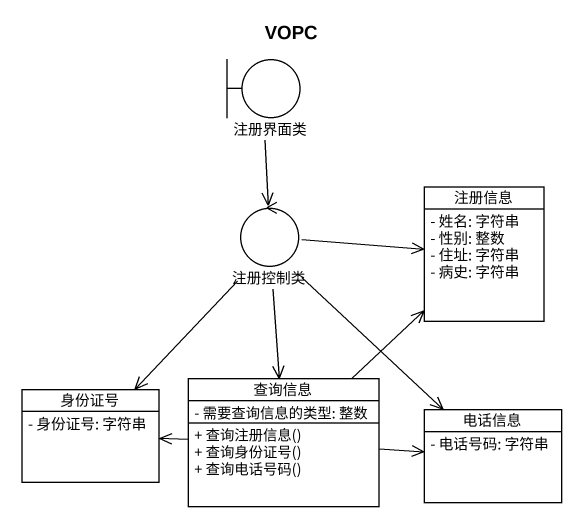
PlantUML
@startuml
title VOPC
allowmixing
hide circle
hide empty members
skinparam classAttributeIconSize 0
boundary 注册界面类
control 注册控制类
class 注册信息 {
  - 姓名: 字符串
  - 性别: 整数
  - 住址: 字符串
  - 病史: 字符串
}
class 身份证号 {
  - 身份证号: 字符串
}
class 查询信息 {
  - 需要查询信息的类型: 整数
  + 查询注册信息()
  + 查询身份证号()
  + 查询电话号码()
}
class 电话信息 {
  - 电话号码: 字符串
}
注册界面类 --> 注册控制类
注册控制类 -right-> 注册信息
注册控制类 --> 身份证号
注册控制类 --> 查询信息
注册控制类 --> 电话信息
查询信息 -up-> 注册信息
查询信息 -left-> 身份证号
查询信息 -right-> 电话信息
@enduml
